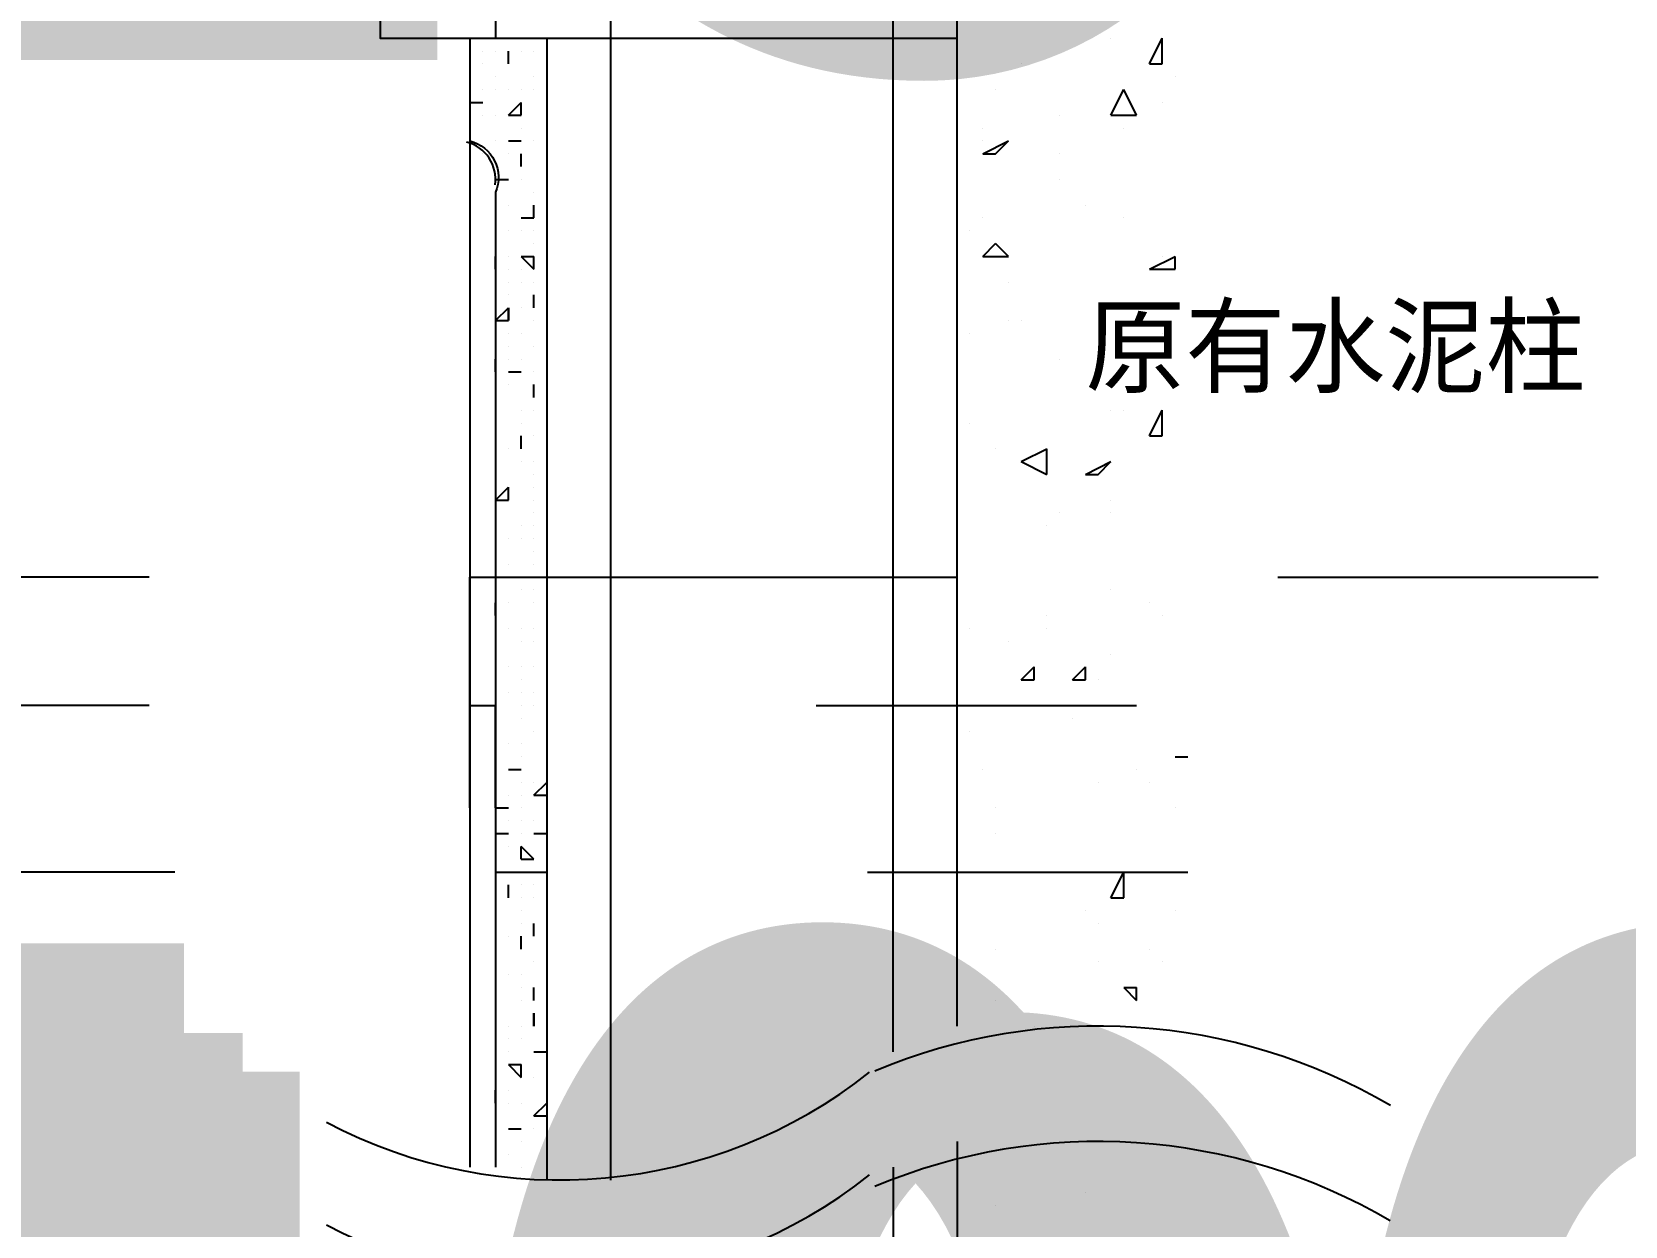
# Model space of a CAD drawing. Header units: metres. Extents: x -246.68 to -243.28, y -30.29 to -24.74.
# Drawn here: x -245.762 to -244.519, y -27.026 to -26.095 of the extents above; entities that cross this region are included whole.
import ezdxf

# ---------------------------------------------------------------- set-up
doc = ezdxf.new("R2010")
doc.units = ezdxf.units.M
for name, color, linetype in [('DIM', 4, 'Continuous'), ('DRAW', 1, 'Continuous'), ('MAG', 6, 'Continuous'), ('YELLOW', 7, 'Continuous')]:
    doc.layers.add(name, color=color, linetype=linetype)
doc.dimstyles.get("Standard").update_dxf_attribs({"dimtxt": 2.5, "dimasz": 2.5, "dimexe": 1.25, "dimexo": 0.625, "dimtad": 1, "dimcen": 2.5, "dimazin": 3, "dimtfac": 1, "dimtmove": 0, "dimatfit": 3})

# ---------------------------------------------------------------- blocks, each defined once
blk = doc.blocks.new('*D1')
for p, q in [((-245.58, -28.48), (-245.83, -28.48)), ((-245.33, -28.59), (-245.33, -28.48)), ((-245.33, -28.48), (-244.96, -28.48)), ((-244.96, -28.59), (-244.96, -28.48)), ((-244.71, -28.48), (-244.46, -28.48))]:
    blk.add_line(p, q)
at = {"layer": 'Defpoints'}
for p in [(-245.33, -28.48), (-245.33, -28.59), (-244.96, -28.59)]:
    blk.add_point(p, dxfattribs=at)
at = {"layer": 'DIM', "insert": (-245.145, -27.355), "char_height": 1, "attachment_point": 5}
blk.add_mtext('300', dxfattribs=at)
blk = doc.blocks.new('*D4')
for p, q in [((-245.6, -28.48), (-245.85, -28.48)), ((-245.35, -28.59), (-245.35, -28.48)), ((-245.35, -28.48), (-245.33, -28.48)), ((-245.33, -28.59), (-245.33, -28.48)), ((-245.08, -28.48), (-244.83, -28.48))]:
    blk.add_line(p, q)
at = {"layer": 'Defpoints'}
for p in [(-245.35, -28.48), (-245.35, -28.59), (-245.33, -28.59)]:
    blk.add_point(p, dxfattribs=at)
at = {"layer": 'DIM', "insert": (-245.34, -27.355), "char_height": 1, "attachment_point": 5}
blk.add_mtext('10', dxfattribs=at)
blk = doc.blocks.new('*D5')
for p, q in [((-245.69, -28.51), (-245.94, -28.51)), ((-245.44, -28.59), (-245.44, -28.51)), ((-245.44, -28.51), (-245.35, -28.51)), ((-245.35, -28.59), (-245.35, -28.51)), ((-245.1, -28.51), (-244.85, -28.51))]:
    blk.add_line(p, q)
at = {"layer": 'Defpoints'}
for p in [(-245.44, -28.51), (-245.44, -28.59), (-245.35, -28.59)]:
    blk.add_point(p, dxfattribs=at)
at = {"layer": 'DIM', "insert": (-245.395, -27.385), "char_height": 1, "attachment_point": 5}
blk.add_mtext('40', dxfattribs=at)
blk = doc.blocks.new('*D6')
for p, q in [((-245.69, -28.41), (-245.94, -28.41)), ((-245.44, -28.9), (-245.44, -28.41)), ((-245.44, -28.41), (-244.85, -28.41)), ((-244.85, -28.9), (-244.85, -28.41)), ((-244.6, -28.41), (-244.35, -28.41))]:
    blk.add_line(p, q)
at = {"layer": 'Defpoints'}
for p in [(-245.44, -28.41), (-245.44, -28.9), (-244.85, -28.9)]:
    blk.add_point(p, dxfattribs=at)
at = {"layer": 'DIM', "insert": (-245.145, -27.285), "char_height": 1, "attachment_point": 5}
blk.add_mtext('400', dxfattribs=at)
blk = doc.blocks.new('*D7')
for p, q in [((-245.4, -26.69), (-245.4, -26.75)), ((-245.36, -26.69), (-245.36, -26.75)), ((-245.65, -26.75), (-245.9, -26.75)), ((-245.4, -26.75), (-245.36, -26.75)), ((-245.11, -26.75), (-244.86, -26.75))]:
    blk.add_line(p, q)
at = {"layer": 'Defpoints'}
for p in [(-245.4, -26.69), (-245.36, -26.69), (-245.4, -26.75)]:
    blk.add_point(p, dxfattribs=at)
at = {"layer": 'DIM', "insert": (-245.38, -25.625), "char_height": 1, "attachment_point": 5}
blk.add_mtext('25', dxfattribs=at)
blk = doc.blocks.new('*D8')
for p, q in [((-245.67, -26.62), (-245.92, -26.62)), ((-245.42, -26.7), (-245.42, -26.62)), ((-245.42, -26.62), (-245.4, -26.62)), ((-245.4, -26.7), (-245.4, -26.62)), ((-245.15, -26.62), (-244.9, -26.62))]:
    blk.add_line(p, q)
at = {"layer": 'Defpoints'}
for p in [(-245.42, -26.62), (-245.42, -26.7), (-245.4, -26.7)]:
    blk.add_point(p, dxfattribs=at)
at = {"layer": 'DIM', "insert": (-245.41, -25.495), "char_height": 1, "attachment_point": 5}
blk.add_mtext('15', dxfattribs=at)
blk = doc.blocks.new('*D9')
for p, q in [((-245.67, -26.52), (-245.92, -26.52)), ((-245.42, -26.7), (-245.42, -26.52)), ((-245.42, -26.52), (-245.04, -26.52)), ((-245.04, -26.7), (-245.04, -26.52)), ((-244.79, -26.52), (-244.54, -26.52))]:
    blk.add_line(p, q)
at = {"layer": 'Defpoints'}
for p in [(-245.42, -26.52), (-245.42, -26.7), (-245.04, -26.7)]:
    blk.add_point(p, dxfattribs=at)
at = {"layer": 'DIM', "insert": (-245.23, -25.395), "char_height": 1, "attachment_point": 5}
blk.add_mtext('150', dxfattribs=at)

msp = doc.modelspace()

# ---------------------------------------------------------------- linework, layer by layer
for p, q in [((-245.47, -26.1), (-245.47, -26.1)), ((-245.43, -26.1), (-245.43, -26.1)), ((-245.41, -26.1), (-245.41, -26.1)), ((-245.39, -26.1), (-245.39, -26.1)), ((-245.37, -26.1), (-245.37, -26.1)), ((-245.32, -26.1), (-245.32, -26.1)), ((-245.21, -26.1), (-245.21, -26.1)), ((-245.1, -26.1), (-245.1, -26.1)), ((-244.92, -26.1), (-244.92, -26.1)), ((-244.89, -26.12), (-244.88, -26.1)), ((-244.88, -26.12), (-244.88, -26.1)), ((-245.42, -26.11), (-245.42, -26.11)), ((-245.41, -26.11), (-245.41, -26.11)), ((-245.4, -26.11), (-245.4, -26.11)), ((-245.4, -26.11), (-245.4, -26.11)), ((-245.4, -26.11), (-245.4, -26.11)), ((-245.39, -26.11), (-245.39, -26.11)), ((-245.39, -26.12), (-245.39, -26.11)), ((-245.39, -26.12), (-245.39, -26.11)), ((-245.39, -26.11), (-245.39, -26.11)), ((-245.39, -26.11), (-245.39, -26.11)), ((-245.39, -26.11), (-245.39, -26.11)), ((-245.38, -26.11), (-245.38, -26.11)), ((-245.37, -26.11), (-245.37, -26.11)), ((-245.42, -26.12), (-245.42, -26.12)), ((-245.41, -26.12), (-245.41, -26.12)), ((-245.41, -26.12), (-245.41, -26.12)), ((-245.4, -26.13), (-245.4, -26.13)), ((-245.39, -26.12), (-245.39, -26.12)), ((-245.39, -26.12), (-245.39, -26.12)), ((-245.39, -26.12), (-245.39, -26.12)), ((-245.37, -26.13), (-245.37, -26.13)), ((-245.37, -26.13), (-245.37, -26.13)), ((-245.37, -26.13), (-245.37, -26.13)), ((-245.37, -26.13), (-245.37, -26.13)), ((-244.99, -26.12), (-244.99, -26.12)), ((-244.89, -26.12), (-244.88, -26.12)), ((-244.88, -26.12), (-244.88, -26.12)), ((-244.87, -26.13), (-244.87, -26.13)), ((-245.42, -26.14), (-245.42, -26.14)), ((-245.41, -26.14), (-245.41, -26.14)), ((-245.4, -26.14), (-245.4, -26.14)), ((-245.39, -26.14), (-245.39, -26.14)), ((-245.39, -26.14), (-245.39, -26.14)), ((-245.39, -26.14), (-245.39, -26.14)), ((-245.38, -26.14), (-245.38, -26.14)), ((-245.37, -26.14), (-245.37, -26.14)), ((-245.01, -26.14), (-245.01, -26.14)), ((-244.92, -26.16), (-244.91, -26.14)), ((-244.9, -26.16), (-244.91, -26.14)), ((-245.42, -26.15), (-245.41, -26.15)), ((-245.42, -26.15), (-245.41, -26.15)), ((-245.42, -26.15), (-245.42, -26.15)), ((-245.42, -26.15), (-245.42, -26.15)), ((-245.42, -26.15), (-245.42, -26.15)), ((-245.41, -26.15), (-245.41, -26.15)), ((-245.41, -26.15), (-245.41, -26.15)), ((-245.39, -26.16), (-245.38, -26.15)), ((-245.38, -26.15), (-245.38, -26.15)), ((-245.38, -26.16), (-245.38, -26.15)), ((-244.88, -26.15), (-244.88, -26.15)), ((-245.42, -26.16), (-245.42, -26.16)), ((-245.42, -26.16), (-245.42, -26.16)), ((-245.41, -26.16), (-245.41, -26.16)), ((-245.4, -26.16), (-245.4, -26.16)), ((-245.4, -26.16), (-245.4, -26.16)), ((-245.39, -26.16), (-245.39, -26.16)), ((-245.39, -26.16), (-245.38, -26.16)), ((-245.38, -26.16), (-245.38, -26.16)), ((-244.96, -26.16), (-244.96, -26.16)), ((-244.92, -26.16), (-244.9, -26.16)), ((-245.42, -26.18), (-245.42, -26.18)), ((-245.42, -26.18), (-245.42, -26.18)), ((-245.4, -26.18), (-245.4, -26.18)), ((-245.39, -26.18), (-245.39, -26.18)), ((-245.39, -26.18), (-245.38, -26.18)), ((-245.39, -26.18), (-245.38, -26.18)), ((-245.38, -26.17), (-245.38, -26.17)), ((-245.38, -26.17), (-245.38, -26.17)), ((-245.38, -26.17), (-245.38, -26.17)), ((-245.38, -26.18), (-245.38, -26.18)), ((-245.37, -26.18), (-245.37, -26.18)), ((-245.02, -26.17), (-245.02, -26.17)), ((-245.02, -26.19), (-245, -26.18)), ((-245.02, -26.18), (-245.02, -26.18)), ((-245.01, -26.19), (-245, -26.18)), ((-244.91, -26.17), (-244.91, -26.17)), ((-245.41, -26.19), (-245.41, -26.19)), ((-245.39, -26.19), (-245.39, -26.19)), ((-245.39, -26.19), (-245.39, -26.19)), ((-245.38, -26.19), (-245.38, -26.19)), ((-245.38, -26.2), (-245.38, -26.19)), ((-245.38, -26.2), (-245.38, -26.19)), ((-245.02, -26.19), (-245.01, -26.19)), ((-244.96, -26.19), (-244.96, -26.19)), ((-245.38, -26.2), (-245.38, -26.2)), ((-245.38, -26.2), (-245.38, -26.2)), ((-245.4, -26.21), (-245.39, -26.21)), ((-245.4, -26.21), (-245.39, -26.21)), ((-245.39, -26.21), (-245.39, -26.21)), ((-245.39, -26.21), (-245.39, -26.21)), ((-245.39, -26.21), (-245.39, -26.21)), ((-245.38, -26.21), (-245.38, -26.21)), ((-245.38, -26.21), (-245.38, -26.21)), ((-244.96, -26.21), (-244.96, -26.21)), ((-245.4, -26.23), (-245.4, -26.23)), ((-245.39, -26.23), (-245.39, -26.23)), ((-245.39, -26.23), (-245.39, -26.23)), ((-245.37, -26.22), (-245.37, -26.22)), ((-245.37, -26.23), (-245.37, -26.23)), ((-245.37, -26.24), (-245.37, -26.23)), ((-245.37, -26.24), (-245.37, -26.23)), ((-244.94, -26.23), (-244.94, -26.23)), ((-245.38, -26.24), (-245.37, -26.24)), ((-245.38, -26.24), (-245.37, -26.24)), ((-245.37, -26.24), (-245.37, -26.24)), ((-245.37, -26.24), (-245.37, -26.24)), ((-245.02, -26.24), (-245.02, -26.24)), ((-244.91, -26.24), (-244.91, -26.24)), ((-245.39, -26.25), (-245.39, -26.25)), ((-245.39, -26.25), (-245.39, -26.25)), ((-245.38, -26.25), (-245.38, -26.25)), ((-245.37, -26.25), (-245.37, -26.25)), ((-245.03, -26.25), (-245.03, -26.25)), ((-245.4, -26.26), (-245.4, -26.26)), ((-245.37, -26.26), (-245.37, -26.26)), ((-245.02, -26.27), (-245.01, -26.26)), ((-245, -26.27), (-245.01, -26.26)), ((-245.4, -26.28), (-245.4, -26.27)), ((-245.4, -26.28), (-245.4, -26.27)), ((-245.4, -26.28), (-245.4, -26.28)), ((-245.4, -26.28), (-245.4, -26.28)), ((-245.39, -26.27), (-245.39, -26.27)), ((-245.39, -26.28), (-245.39, -26.28)), ((-245.38, -26.27), (-245.37, -26.28)), ((-245.38, -26.27), (-245.37, -26.27)), ((-245.38, -26.28), (-245.38, -26.28)), ((-245.37, -26.27), (-245.37, -26.27)), ((-245.37, -26.28), (-245.37, -26.27)), ((-245.37, -26.28), (-245.37, -26.28)), ((-245.02, -26.27), (-245, -26.27)), ((-244.89, -26.28), (-244.87, -26.27)), ((-244.89, -26.28), (-244.87, -26.28)), ((-244.88, -26.27), (-244.88, -26.27)), ((-244.87, -26.28), (-244.87, -26.27)), ((-245.39, -26.29), (-245.39, -26.29)), ((-245.38, -26.29), (-245.38, -26.29)), ((-245.37, -26.29), (-245.37, -26.29)), ((-245, -26.29), (-245, -26.29)), ((-245.4, -26.3), (-245.4, -26.3)), ((-245.39, -26.3), (-245.39, -26.3)), ((-245.37, -26.31), (-245.37, -26.3)), ((-245.37, -26.31), (-245.37, -26.3)), ((-245.36, -26.3), (-245.36, -26.3)), ((-245.4, -26.31), (-245.4, -26.31)), ((-245.4, -26.32), (-245.39, -26.31)), ((-245.39, -26.31), (-245.39, -26.31)), ((-245.39, -26.32), (-245.39, -26.31)), ((-245.39, -26.31), (-245.39, -26.32)), ((-245.39, -26.31), (-245.39, -26.31)), ((-245.39, -26.32), (-245.39, -26.31)), ((-245.38, -26.31), (-245.38, -26.31)), ((-245.38, -26.31), (-245.38, -26.31)), ((-245.37, -26.31), (-245.37, -26.31)), ((-245.36, -26.31), (-245.36, -26.31)), ((-244.92, -26.31), (-244.92, -26.31)), ((-245.4, -26.32), (-245.39, -26.32)), ((-245.4, -26.33), (-245.4, -26.33)), ((-245.39, -26.32), (-245.39, -26.32)), ((-245.39, -26.33), (-245.39, -26.33)), ((-245.38, -26.33), (-245.38, -26.33)), ((-245.37, -26.32), (-245.37, -26.32)), ((-245.37, -26.32), (-245.37, -26.32)), ((-245.03, -26.33), (-245.03, -26.33)), ((-245, -26.32), (-245, -26.32)), ((-244.99, -26.32), (-244.99, -26.32)), ((-244.88, -26.33), (-244.88, -26.33)), ((-245.39, -26.34), (-245.39, -26.34)), ((-245.37, -26.34), (-245.37, -26.34)), ((-245.4, -26.36), (-245.4, -26.35)), ((-245.4, -26.35), (-245.4, -26.36)), ((-245.4, -26.35), (-245.4, -26.35)), ((-245.39, -26.35), (-245.39, -26.35)), ((-245.38, -26.35), (-245.38, -26.35)), ((-244.96, -26.35), (-244.96, -26.35)), ((-245.4, -26.36), (-245.4, -26.36)), ((-245.4, -26.36), (-245.4, -26.36)), ((-245.39, -26.36), (-245.38, -26.36)), ((-245.39, -26.36), (-245.38, -26.36)), ((-245.38, -26.36), (-245.38, -26.36)), ((-245.37, -26.36), (-245.37, -26.36)), ((-245.37, -26.36), (-245.37, -26.36)), ((-245.4, -26.37), (-245.4, -26.37)), ((-245.4, -26.38), (-245.4, -26.38)), ((-245.39, -26.37), (-245.39, -26.37)), ((-245.37, -26.37), (-245.37, -26.37)), ((-245.37, -26.37), (-245.37, -26.37)), ((-245.37, -26.38), (-245.37, -26.37)), ((-245.37, -26.38), (-245.37, -26.37)), ((-245.37, -26.38), (-245.37, -26.38)), ((-245.36, -26.37), (-245.36, -26.37)), ((-245.36, -26.37), (-245.36, -26.37)), ((-245.38, -26.39), (-245.38, -26.39)), ((-245.38, -26.39), (-245.38, -26.39)), ((-245.37, -26.39), (-245.37, -26.39)), ((-245.37, -26.39), (-245.37, -26.39)), ((-245.37, -26.39), (-245.37, -26.39)), ((-244.92, -26.39), (-244.92, -26.39)), ((-244.91, -26.39), (-244.91, -26.39)), ((-244.89, -26.41), (-244.88, -26.39)), ((-244.88, -26.41), (-244.88, -26.39)), ((-245.4, -26.4), (-245.4, -26.4)), ((-245.38, -26.4), (-245.38, -26.4)), ((-245.38, -26.4), (-245.38, -26.4)), ((-245.38, -26.4), (-245.38, -26.4)), ((-245.03, -26.4), (-245.03, -26.4)), ((-244.88, -26.4), (-244.88, -26.4)), ((-245.4, -26.41), (-245.4, -26.41)), ((-245.4, -26.41), (-245.4, -26.41)), ((-245.38, -26.41), (-245.38, -26.41)), ((-245.38, -26.42), (-245.38, -26.41)), ((-245.38, -26.42), (-245.38, -26.41)), ((-245.37, -26.41), (-245.37, -26.41)), ((-244.89, -26.41), (-244.88, -26.41)), ((-245.39, -26.42), (-245.39, -26.42)), ((-245.38, -26.42), (-245.38, -26.42)), ((-245.38, -26.42), (-245.38, -26.42)), ((-245.01, -26.42), (-245.01, -26.42)), ((-244.99, -26.43), (-244.97, -26.42)), ((-244.97, -26.44), (-244.97, -26.42)), ((-245.4, -26.43), (-245.4, -26.43)), ((-245.4, -26.43), (-245.4, -26.43)), ((-245.4, -26.44), (-245.4, -26.44)), ((-245.38, -26.43), (-245.38, -26.43)), ((-245.38, -26.43), (-245.38, -26.43)), ((-245.37, -26.43), (-245.37, -26.43)), ((-245.37, -26.44), (-245.37, -26.44)), ((-245.37, -26.44), (-245.37, -26.44)), ((-245.37, -26.44), (-245.37, -26.44)), ((-244.99, -26.43), (-244.97, -26.44)), ((-244.94, -26.44), (-244.92, -26.43)), ((-244.94, -26.44), (-244.93, -26.44)), ((-244.93, -26.44), (-244.92, -26.43)), ((-244.93, -26.44), (-244.93, -26.44)), ((-245.4, -26.45), (-245.4, -26.45)), ((-245.4, -26.45), (-245.4, -26.45)), ((-245.4, -26.46), (-245.39, -26.45)), ((-245.39, -26.45), (-245.39, -26.45)), ((-245.39, -26.46), (-245.39, -26.45)), ((-245.37, -26.45), (-245.37, -26.45)), ((-245.37, -26.45), (-245.37, -26.45)), ((-245.4, -26.46), (-245.39, -26.46)), ((-245.37, -26.46), (-245.37, -26.46)), ((-245.37, -26.46), (-245.37, -26.46)), ((-244.92, -26.46), (-244.92, -26.46)), ((-245.4, -26.47), (-245.4, -26.47)), ((-245.37, -26.47), (-245.37, -26.47)), ((-244.96, -26.47), (-244.96, -26.47)), ((-244.92, -26.47), (-244.92, -26.47)), ((-245.4, -26.48), (-245.4, -26.48)), ((-245.4, -26.48), (-245.4, -26.48)), ((-245.4, -26.48), (-245.4, -26.48)), ((-245.4, -26.48), (-245.4, -26.48)), ((-245.4, -26.49), (-245.4, -26.49)), ((-245.39, -26.49), (-245.39, -26.49)), ((-245.38, -26.48), (-245.38, -26.48)), ((-245.38, -26.49), (-245.38, -26.49)), ((-245.37, -26.48), (-245.37, -26.48)), ((-245.37, -26.48), (-245.37, -26.48)), ((-245.37, -26.49), (-245.37, -26.49)), ((-245.36, -26.48), (-245.36, -26.48)), ((-245.36, -26.48), (-245.36, -26.48)), ((-245.36, -26.48), (-245.36, -26.48)), ((-245.36, -26.48), (-245.36, -26.48)), ((-244.97, -26.48), (-244.97, -26.48)), ((-245.37, -26.5), (-245.37, -26.5)), ((-245.4, -26.51), (-245.4, -26.51)), ((-245.4, -26.51), (-245.4, -26.51)), ((-245.4, -26.51), (-245.4, -26.51)), ((-245.39, -26.51), (-245.39, -26.51)), ((-245.39, -26.51), (-245.39, -26.51)), ((-245.37, -26.51), (-245.37, -26.51)), ((-245.4, -26.52), (-245.4, -26.52)), ((-245.4, -26.52), (-245.39, -26.52)), ((-245.4, -26.52), (-245.39, -26.52)), ((-245.39, -26.52), (-245.39, -26.52)), ((-245.38, -26.52), (-245.37, -26.52)), ((-245.38, -26.52), (-245.37, -26.52)), ((-245.37, -26.52), (-245.37, -26.52)), ((-245.37, -26.52), (-245.37, -26.52)), ((-245.4, -26.53), (-245.4, -26.53)), ((-245.4, -26.54), (-245.4, -26.54)), ((-245.4, -26.55), (-245.4, -26.54)), ((-245.4, -26.55), (-245.4, -26.54)), ((-245.39, -26.54), (-245.39, -26.54)), ((-245.38, -26.53), (-245.38, -26.53)), ((-245.37, -26.53), (-245.37, -26.53)), ((-245.37, -26.53), (-245.37, -26.53)), ((-245.37, -26.54), (-245.37, -26.54)), ((-244.92, -26.53), (-244.92, -26.53)), ((-244.89, -26.54), (-244.89, -26.54)), ((-245.4, -26.55), (-245.4, -26.55)), ((-245.4, -26.55), (-245.4, -26.55)), ((-245.04, -26.55), (-245.04, -26.55)), ((-244.97, -26.55), (-244.97, -26.55)), ((-244.88, -26.55), (-244.88, -26.55)), ((-245.4, -26.56), (-245.4, -26.56)), ((-245.39, -26.56), (-245.39, -26.56)), ((-245.39, -26.56), (-245.39, -26.56)), ((-245.39, -26.56), (-245.39, -26.56)), ((-245.39, -26.56), (-245.39, -26.56)), ((-245.39, -26.56), (-245.39, -26.56)), ((-245.39, -26.56), (-245.39, -26.56)), ((-245.39, -26.56), (-245.39, -26.56)), ((-245.38, -26.56), (-245.38, -26.56)), ((-245.37, -26.56), (-245.37, -26.56)), ((-245.03, -26.56), (-245.03, -26.56)), ((-244.97, -26.56), (-244.97, -26.56)), ((-245.38, -26.57), (-245.38, -26.57)), ((-245.37, -26.57), (-245.37, -26.57)), ((-245, -26.57), (-245, -26.57)), ((-245.4, -26.58), (-245.4, -26.58)), ((-245.4, -26.59), (-245.4, -26.59)), ((-245.39, -26.59), (-245.39, -26.59)), ((-245.38, -26.59), (-245.38, -26.59)), ((-245.38, -26.59), (-245.38, -26.59)), ((-245.37, -26.59), (-245.37, -26.59)), ((-244.99, -26.6), (-244.98, -26.59)), ((-244.98, -26.6), (-244.98, -26.59)), ((-244.95, -26.6), (-244.94, -26.59)), ((-244.94, -26.6), (-244.94, -26.59)), ((-244.92, -26.58), (-244.92, -26.58)), ((-245.4, -26.6), (-245.4, -26.6)), ((-245.4, -26.6), (-245.4, -26.6)), ((-245.4, -26.6), (-245.4, -26.6)), ((-245.38, -26.6), (-245.38, -26.6)), ((-245.38, -26.6), (-245.38, -26.6)), ((-245.38, -26.6), (-245.38, -26.6)), ((-245.38, -26.6), (-245.38, -26.6)), ((-245.38, -26.6), (-245.38, -26.6)), ((-244.99, -26.6), (-244.98, -26.6)), ((-244.95, -26.6), (-244.94, -26.6)), ((-244.93, -26.6), (-244.93, -26.6)), ((-245.39, -26.61), (-245.39, -26.61)), ((-245.39, -26.61), (-245.39, -26.61)), ((-245.39, -26.61), (-245.39, -26.61)), ((-245.39, -26.61), (-245.39, -26.61)), ((-245.38, -26.61), (-245.38, -26.61)), ((-245.37, -26.61), (-245.37, -26.61)), ((-245.38, -26.62), (-245.38, -26.62)), ((-245.37, -26.62), (-245.37, -26.62)), ((-245.37, -26.62), (-245.37, -26.62)), ((-245.37, -26.62), (-245.37, -26.62)), ((-245.04, -26.62), (-245.04, -26.62)), ((-245.38, -26.63), (-245.38, -26.63)), ((-245.38, -26.63), (-245.38, -26.63)), ((-245.38, -26.63), (-245.38, -26.63)), ((-245.37, -26.64), (-245.37, -26.64)), ((-245.37, -26.64), (-245.37, -26.64)), ((-245.37, -26.64), (-245.37, -26.64)), ((-245.03, -26.64), (-245.03, -26.64)), ((-244.95, -26.63), (-244.95, -26.63)), ((-245.4, -26.65), (-245.4, -26.65)), ((-245.4, -26.65), (-245.4, -26.65)), ((-245.39, -26.65), (-245.39, -26.65)), ((-245.38, -26.65), (-245.38, -26.65)), ((-245.38, -26.66), (-245.38, -26.66)), ((-245.38, -26.66), (-245.38, -26.66)), ((-245.38, -26.66), (-245.38, -26.66)), ((-245.38, -26.66), (-245.38, -26.66)), ((-244.87, -26.66), (-244.86, -26.66)), ((-244.87, -26.66), (-244.86, -26.66)), ((-245.39, -26.67), (-245.38, -26.67)), ((-245.39, -26.67), (-245.38, -26.67)), ((-245.38, -26.67), (-245.38, -26.67)), ((-245.38, -26.67), (-245.38, -26.67)), ((-245.38, -26.67), (-245.38, -26.67)), ((-245.38, -26.67), (-245.38, -26.67)), ((-245.36, -26.67), (-245.36, -26.67)), ((-245.02, -26.67), (-245.02, -26.67)), ((-244.9, -26.67), (-244.9, -26.67)), ((-245.4, -26.68), (-245.4, -26.68)), ((-245.4, -26.68), (-245.4, -26.68)), ((-245.4, -26.68), (-245.4, -26.68)), ((-245.4, -26.68), (-245.4, -26.68)), ((-245.39, -26.69), (-245.39, -26.69)), ((-245.38, -26.68), (-245.38, -26.68)), ((-245.38, -26.69), (-245.38, -26.69)), ((-245.37, -26.68), (-245.37, -26.68)), ((-245.37, -26.69), (-245.36, -26.68)), ((-245.37, -26.69), (-245.36, -26.69)), ((-244.93, -26.68), (-244.93, -26.68)), ((-244.89, -26.68), (-244.89, -26.68)), ((-245.4, -26.7), (-245.39, -26.7)), ((-245.4, -26.7), (-245.4, -26.7)), ((-245.4, -26.7), (-245.39, -26.7)), ((-245.38, -26.7), (-245.38, -26.7)), ((-245.38, -26.7), (-245.38, -26.7)), ((-245.01, -26.7), (-245.01, -26.7)), ((-244.87, -26.7), (-244.87, -26.7)), ((-245.4, -26.71), (-245.4, -26.71)), ((-245.39, -26.71), (-245.39, -26.71)), ((-245.38, -26.71), (-245.38, -26.71)), ((-245.37, -26.71), (-245.37, -26.71)), ((-245.37, -26.71), (-245.37, -26.71)), ((-245.36, -26.71), (-245.36, -26.71)), ((-245.4, -26.72), (-245.4, -26.72)), ((-245.4, -26.72), (-245.39, -26.72)), ((-245.4, -26.72), (-245.39, -26.72)), ((-245.39, -26.72), (-245.39, -26.72)), ((-245.38, -26.72), (-245.38, -26.72)), ((-245.37, -26.72), (-245.36, -26.72)), ((-245.37, -26.72), (-245.36, -26.72)), ((-245.01, -26.72), (-245.01, -26.72)), ((-245.39, -26.73), (-245.39, -26.73)), ((-245.39, -26.73), (-245.39, -26.73)), ((-245.37, -26.74), (-245.38, -26.73)), ((-245.38, -26.74), (-245.38, -26.73)), ((-245.38, -26.74), (-245.38, -26.74)), ((-245.38, -26.74), (-245.38, -26.74)), ((-245.38, -26.74), (-245.37, -26.74)), ((-245.4, -26.75), (-245.4, -26.75)), ((-245.37, -26.75), (-245.37, -26.75)), ((-244.96, -26.75), (-244.96, -26.75)), ((-244.93, -26.75), (-244.93, -26.75)), ((-244.92, -26.77), (-244.91, -26.75)), ((-244.91, -26.77), (-244.91, -26.75)), ((-245.39, -26.77), (-245.39, -26.76)), ((-245.39, -26.77), (-245.39, -26.76)), ((-245.38, -26.76), (-245.38, -26.76)), ((-245.38, -26.76), (-245.38, -26.76)), ((-245.38, -26.76), (-245.38, -26.76)), ((-245.38, -26.76), (-245.38, -26.76)), ((-245.37, -26.76), (-245.37, -26.76)), ((-245.39, -26.77), (-245.39, -26.77)), ((-245.39, -26.77), (-245.39, -26.77)), ((-245.38, -26.77), (-245.38, -26.77)), ((-245.38, -26.77), (-245.38, -26.77)), ((-245.37, -26.77), (-245.37, -26.77)), ((-244.92, -26.77), (-244.91, -26.77)), ((-245.4, -26.79), (-245.4, -26.79)), ((-245.4, -26.79), (-245.4, -26.79)), ((-245.38, -26.78), (-245.38, -26.78)), ((-245.38, -26.79), (-245.38, -26.79)), ((-245.38, -26.79), (-245.38, -26.79)), ((-245.38, -26.79), (-245.38, -26.79)), ((-245.37, -26.8), (-245.37, -26.79)), ((-245.37, -26.8), (-245.37, -26.79)), ((-245.36, -26.78), (-245.36, -26.78)), ((-244.94, -26.78), (-244.94, -26.78)), ((-244.93, -26.79), (-244.93, -26.79)), ((-244.87, -26.78), (-244.87, -26.78)), ((-245.39, -26.8), (-245.39, -26.8)), ((-245.39, -26.8), (-245.39, -26.8)), ((-245.39, -26.8), (-245.39, -26.8)), ((-245.38, -26.81), (-245.38, -26.8)), ((-245.38, -26.81), (-245.38, -26.8)), ((-245.37, -26.8), (-245.37, -26.8)), ((-245.4, -26.81), (-245.4, -26.81)), ((-245.38, -26.81), (-245.38, -26.81)), ((-245.38, -26.81), (-245.38, -26.81)), ((-245.38, -26.81), (-245.38, -26.81)), ((-245.38, -26.81), (-245.38, -26.81)), ((-245.01, -26.81), (-245.01, -26.81)), ((-244.89, -26.81), (-244.89, -26.81)), ((-245.4, -26.82), (-245.4, -26.82)), ((-245.37, -26.82), (-245.37, -26.82)), ((-244.93, -26.82), (-244.93, -26.82)), ((-244.88, -26.82), (-244.88, -26.82)), ((-245.39, -26.83), (-245.39, -26.83)), ((-245.38, -26.83), (-245.38, -26.83)), ((-245.38, -26.83), (-245.38, -26.83)), ((-245.4, -26.84), (-245.4, -26.84)), ((-245.4, -26.84), (-245.4, -26.84)), ((-245.38, -26.84), (-245.38, -26.84)), ((-245.38, -26.85), (-245.38, -26.85)), ((-245.38, -26.85), (-245.38, -26.85)), ((-245.37, -26.84), (-245.37, -26.84)), ((-245.37, -26.85), (-245.37, -26.84)), ((-245.37, -26.85), (-245.37, -26.84)), ((-245.37, -26.85), (-245.37, -26.85)), ((-245.36, -26.85), (-245.36, -26.85)), ((-245.01, -26.85), (-245.01, -26.85)), ((-244.91, -26.84), (-244.9, -26.84)), ((-244.91, -26.84), (-244.9, -26.85)), ((-244.9, -26.85), (-244.9, -26.84)), ((-245.4, -26.86), (-245.4, -26.86)), ((-245.37, -26.86), (-245.37, -26.86)), ((-245.37, -26.87), (-245.37, -26.86)), ((-245.37, -26.86), (-245.37, -26.87)), ((-245.37, -26.86), (-245.37, -26.86)), ((-245.36, -26.86), (-245.36, -26.86)), ((-245.36, -26.86), (-245.36, -26.86)), ((-245.39, -26.87), (-245.39, -26.87)), ((-245.38, -26.87), (-245.38, -26.87)), ((-244.98, -26.87), (-244.98, -26.87)), ((-244.93, -26.87), (-244.93, -26.87)), ((-245.39, -26.88), (-245.39, -26.88)), ((-245.38, -26.88), (-245.38, -26.88)), ((-245.38, -26.88), (-245.38, -26.88)), ((-245.36, -26.88), (-245.36, -26.88)), ((-245.4, -26.89), (-245.4, -26.89)), ((-245.4, -26.9), (-245.4, -26.9)), ((-245.39, -26.89), (-245.39, -26.89)), ((-245.39, -26.89), (-245.39, -26.89)), ((-245.39, -26.9), (-245.39, -26.9)), ((-245.39, -26.9), (-245.38, -26.91)), ((-245.39, -26.9), (-245.38, -26.9)), ((-245.38, -26.91), (-245.38, -26.9)), ((-245.37, -26.89), (-245.36, -26.89)), ((-245.37, -26.89), (-245.36, -26.89)), ((-245.36, -26.89), (-245.36, -26.89)), ((-245.4, -26.91), (-245.4, -26.91)), ((-245.38, -26.91), (-245.38, -26.91)), ((-245.38, -26.91), (-245.38, -26.91)), ((-245.37, -26.91), (-245.37, -26.91)), ((-245.4, -26.93), (-245.4, -26.92)), ((-245.4, -26.93), (-245.4, -26.92)), ((-245.39, -26.92), (-245.39, -26.92)), ((-245.36, -26.92), (-245.36, -26.92)), ((-245.4, -26.93), (-245.4, -26.93)), ((-245.4, -26.93), (-245.4, -26.93)), ((-245.4, -26.93), (-245.4, -26.93)), ((-245.39, -26.93), (-245.39, -26.93)), ((-245.39, -26.93), (-245.39, -26.93)), ((-245.39, -26.93), (-245.39, -26.93)), ((-245.38, -26.93), (-245.38, -26.93)), ((-245.38, -26.93), (-245.38, -26.93)), ((-245.37, -26.94), (-245.36, -26.93)), ((-245.36, -26.93), (-245.36, -26.93)), ((-245.36, -26.93), (-245.36, -26.93)), ((-245.4, -26.95), (-245.4, -26.95)), ((-245.4, -26.95), (-245.4, -26.95)), ((-245.39, -26.95), (-245.39, -26.95)), ((-245.39, -26.95), (-245.38, -26.95)), ((-245.39, -26.95), (-245.38, -26.95)), ((-245.38, -26.95), (-245.38, -26.95)), ((-245.38, -26.95), (-245.38, -26.95)), ((-245.37, -26.94), (-245.36, -26.94)), ((-245.37, -26.95), (-245.37, -26.95)), ((-245.38, -26.96), (-245.38, -26.96)), ((-245.4, -26.97), (-245.4, -26.97)), ((-245.4, -26.97), (-245.4, -26.97)), ((-245.4, -26.97), (-245.4, -26.97)), ((-245.4, -26.97), (-245.4, -26.97)), ((-245.39, -26.97), (-245.39, -26.97)), ((-245.39, -26.97), (-245.39, -26.97)), ((-245.36, -26.97), (-245.36, -26.97)), ((-245.38, -26.98), (-245.38, -26.98)), ((-244.94, -27), (-244.94, -27)), ((-245.01, -27.01), (-245.01, -27.01))]:
    msp.add_line(p, q)
at = {"layer": 'DIM'}
for p, q in [((-245.36, -26.1), (-245.31, -26.1)), ((-245.09, -26.1), (-245.04, -26.1)), ((-245.42, -26.11), (-245.42, -26.98))]:
    msp.add_line(p, q, dxfattribs=at)
for centre, radius, start, end in [((-244.93, -27.32), 0.45, 59.57, 112.79), ((-245.35, -26.6), 0.39, 242.19, 308.31), ((-244.93, -27.41), 0.45, 59.6, 112.79), ((-245.35, -26.68), 0.39, 242.19, 308.31)]:
    msp.add_arc(centre, radius, start, end, dxfattribs=at)
at = {"layer": 'DRAW'}
for p, q in [((-245.49, -26.1), (-245.36, -26.1)), ((-245.4, -26.22), (-245.4, -26.93))]:
    msp.add_line(p, q, dxfattribs=at)
for points in [[(-245.49, -26.07), (-245.49, -26.1), (-245.36, -26.1)], [(-245.4, -26.22), (-245.4, -26.98)]]:
    msp.add_lwpolyline(points, dxfattribs=at)
msp.add_lwpolyline([(-245.42, -26.1), (-245.42, -26.18, -0.46), (-245.4, -26.22, -1.15)], format="xyb", dxfattribs=at)
msp.add_arc((-245.43, -26.21), 0.03, 351.73, 75.65, dxfattribs=at)
at = {"layer": 'MAG'}
for p, q in [((-245.4, -26.04), (-245.4, -26.1)), ((-245.36, -26.1), (-245.36, -26.99)), ((-245.31, -26.1), (-245.09, -26.1))]:
    msp.add_line(p, q, dxfattribs=at)
at = {"layer": 'YELLOW'}
for p, q in [((-245.31, -26.99), (-245.31, -25.65)), ((-245.09, -26.89), (-245.09, -25.65)), ((-245.04, -26.87), (-245.04, -25.65)), ((-245.04, -26.96), (-245.04, -28.21)), ((-245.09, -26.98), (-245.09, -28.21))]:
    msp.add_line(p, q, dxfattribs=at)

# ---------------------------------------------------------------- texts
msp.add_text('原有水泥柱', height=0.06).set_placement((-244.94, -26.37))

# ---------------------------------------------------------------- dimensions: what is measured, and where the dimension line sits
at = {"layer": 'DIM'}
for base, p1, p2, text, picture, middle in [((-245.42, -26.52), (-245.42, -26.7), (-245.04, -26.7), '150', '*D9', (-245.23, -25.395)), ((-245.42, -26.62), (-245.42, -26.7), (-245.4, -26.7), '15', '*D8', (-245.41, -25.495)), ((-245.4, -26.75), (-245.4, -26.69), (-245.36, -26.69), '25', '*D7', (-245.38, -25.625)), ((-245.44, -28.41), (-245.44, -28.9), (-244.85, -28.9), '400', '*D6', (-245.145, -27.285)), ((-245.33, -28.48), (-245.33, -28.59), (-244.96, -28.59), '300', '*D1', (-245.145, -27.355)), ((-245.35, -28.48), (-245.35, -28.59), (-245.33, -28.59), '10', '*D4', (-245.34, -27.355)), ((-245.44, -28.51), (-245.44, -28.59), (-245.35, -28.59), '40', '*D5', (-245.395, -27.385))]:
    dim = msp.add_linear_dim(base=base, p1=p1, p2=p2, text=text, dimstyle='Standard', dxfattribs=at)
    dim.commit()
    dim.dimension.update_dxf_attribs({"geometry": picture, "text_midpoint": middle})

doc.saveas('drawing.dxf')
